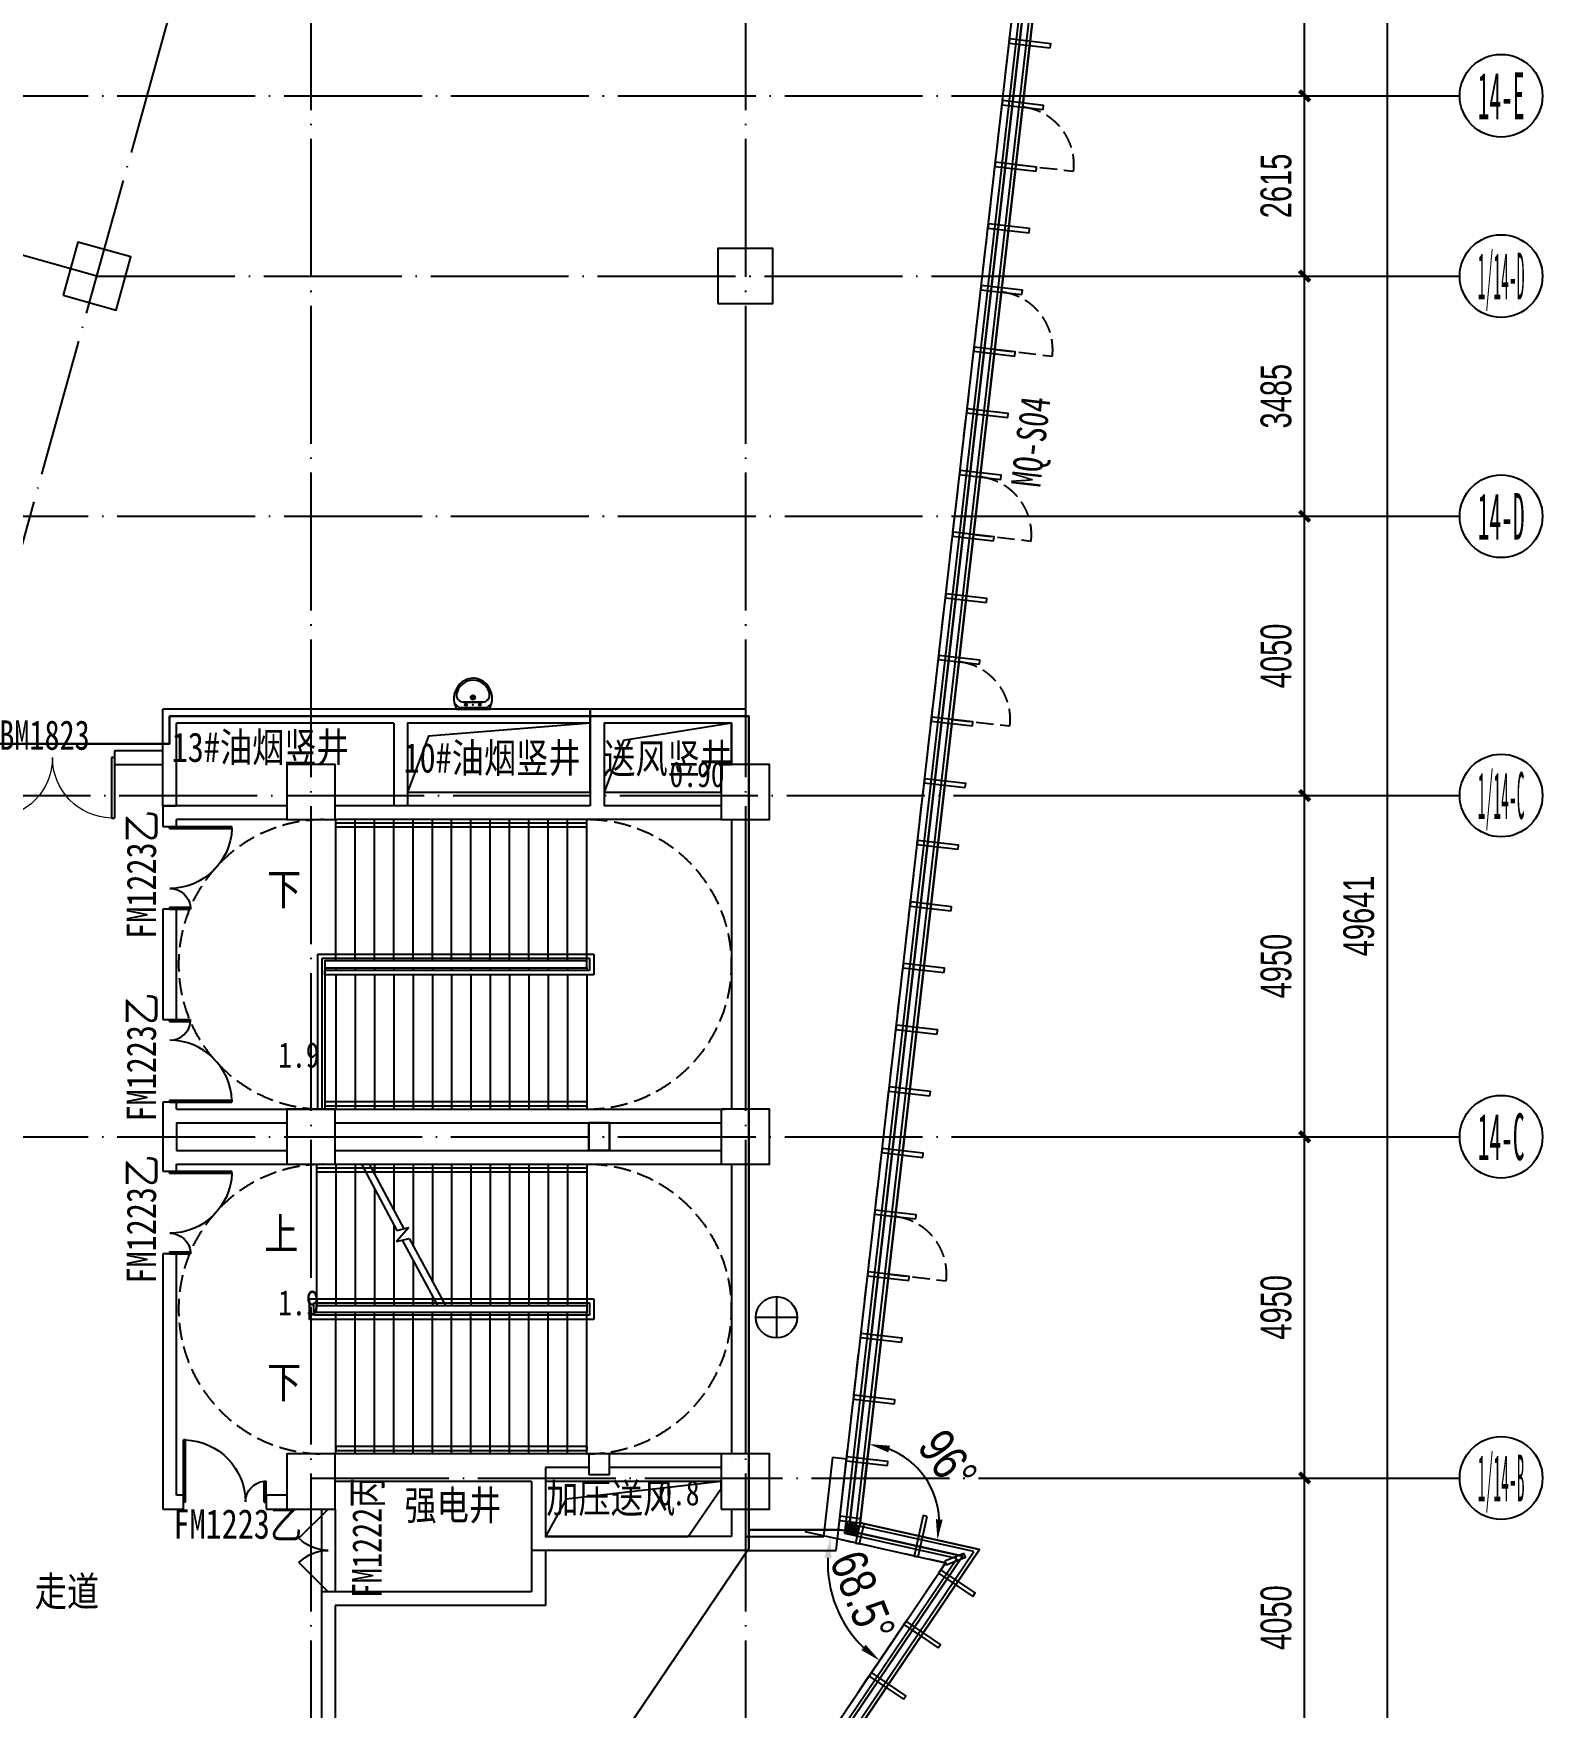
# Model space of a CAD drawing. Extents: x -233336 to 840473, y -28113 to 330904.
# Drawn here: x 795559 to 817443, y 184012 to 208295 of the extents above; entities that cross this region are included whole.
import ezdxf
from ezdxf.enums import TextEntityAlignment as Align
from ezdxf.xclip import XClip

# ---------------------------------------------------------------- set-up
doc = ezdxf.new("R2010")
doc.units = 0
doc.header["$LTSCALE"] = 1000
doc.header["$XCLIPFRAME"] = 2
for name, pattern in [('104-14# 核心筒$0$DASH', [0.35, 0.25, -0.1]), ('104-14# 核心筒$0$DOTE', [2.42, 2, -0.2, 0.02, -0.2]), ('14#楼幕墙$0$DASH', [0.35, 0.25, -0.1]), ('X-104 14#平面$0$$0$DASH', [0.35, 0.25, -0.1])]:
    doc.linetypes.add(name, pattern=pattern)
doc.layers.get('0').update_dxf_attribs({"linetype": 'CONTINUOUS'})
doc.layers.get('Defpoints').update_dxf_attribs({"linetype": 'CONTINUOUS'})
for name, color, linetype in [('104-14# 核心筒$0$01-标注_符号', 8, 'CONTINUOUS'), ('104-14# 核心筒$0$01-标注_轴线坐标', 8, 'CONTINUOUS'), ('104-14# 核心筒$0$02-TEXT_标注', 9, 'CONTINUOUS'), ('104-14# 核心筒$0$A-C_玻璃幕墙', 8, 'CONTINUOUS'), ('104-14# 核心筒$0$A-E_栏杆', 8, 'CONTINUOUS'), ('104-14# 核心筒$0$A-E_电梯', 8, 'CONTINUOUS'), ('104-14# 核心筒$0$A_AXIS-轴线', 8, '104-14# 核心筒$0$DOTE'), ('104-14# 核心筒$0$A_STR-砌块墙', 7, 'CONTINUOUS'), ('104-14# 核心筒$0$A_STR-砼柱', 8, 'CONTINUOUS'), ('104-14# 核心筒$0$AXIS_TEXT', 7, 'CONTINUOUS'), ('104-14# 核心筒$0$DOOR_FIRE', 8, 'CONTINUOUS'), ('104-14# 核心筒$0$DOOR_FIRE_TEXT', 7, 'CONTINUOUS'), ('104-14# 核心筒$0$DUCT-新风管立管', 3, 'CONTINUOUS'), ('104-14# 核心筒$0$s-colu', 8, 'CONTINUOUS'), ('14#楼幕墙$0$A-C_玻璃幕墙', 8, 'CONTINUOUS'), ('14#楼幕墙$0$A-C_窗', 8, 'CONTINUOUS'), ('AXIS_TEXT', 7, 'CONTINUOUS'), ('X-104 14#平面$0$01-标注_尺寸', 8, 'CONTINUOUS'), ('X-104 14#平面$0$02-TEXT_房间', 9, 'CONTINUOUS'), ('X-104 14#平面$0$02-TEXT_标注', 9, 'CONTINUOUS'), ('X-104 14#平面$0$02-TEXT_门窗', 9, 'CONTINUOUS'), ('X-104 14#平面$0$A-C_玻璃幕墙', 8, 'CONTINUOUS'), ('X-104 14#平面$0$A-C_门', 8, 'CONTINUOUS'), ('X-104 14#平面$0$A-I_卫-洁具', 8, 'CONTINUOUS'), ('X-104 14#平面$0$A-TECH_结构', 8, 'CONTINUOUS'), ('X-104 14#平面$0$A_STR-砌块墙', 7, 'CONTINUOUS'), ('X-104 14#平面$0$DOOR_FIRE', 8, 'CONTINUOUS'), ('X-104 14#平面$0$DOOR_FIRE_TEXT', 7, 'CONTINUOUS'), ('X-104 14#平面$0$DUCT-新风管立管', 3, 'CONTINUOUS')]:
    doc.layers.add(name, color=color, linetype=linetype)
doc.layers.add('104-14# 核心筒$0$04-不打印_辅助线', color=8, linetype='CONTINUOUS', plot=False)
doc.layers.add('X-104 14#平面$0$000套内', color=8, linetype='CONTINUOUS', lineweight=30)
doc.styles.add('104-14# 核心筒$0$_TCH_AXIS', font='STXIHEI.TTF', dxfattribs={"width": 0.8})
doc.styles.add('104-14# 核心筒$0$_TCH_DIM', font='ros.shx', dxfattribs={"bigfont": 'jd.shx'})
doc.styles.add('104-14# 核心筒$0$_TCH_DIM_T3', font='ros.shx', dxfattribs={"width": 0.705882, "bigfont": 'jd.shx'})
doc.styles.add('104-14# 核心筒$0$_TCH_SPACE', font='STXIHEI.TTF', dxfattribs={"width": 0.8, "height": 5})
doc.styles.add('104-14# 核心筒$0$_TCH_WINDOW', font='STXIHEI.TTF', dxfattribs={"width": 0.8, "height": 3.5})
doc.styles.add('104-14# 核心筒$0$Standard', font='STXIHEI.TTF', dxfattribs={"width": 0.8})
doc.styles.add('COMPLEX', font='COMPLEX')
doc.styles.add('X-104 14#平面$0$_TCH_DIM_T3', font='ros.shx', dxfattribs={"width": 0.8, "bigfont": 'jd.shx'})
doc.styles.add('X-104 14#平面$0$_TCH_SPACE', font='STXIHEI.TTF', dxfattribs={"width": 0.8, "height": 5})
doc.styles.add('X-104 14#平面$0$_TCH_WINDOW', font='STXIHEI.TTF', dxfattribs={"width": 0.75, "height": 3.5})
doc.styles.add('X-104 14#平面$0$Standard', font='STXIHEI.TTF', dxfattribs={"width": 0.8})
doc.dimstyles.new('104-14# 核心筒$0$_TCH_ARCH&&150', dxfattribs={"dimtxt": 446.25, "dimasz": 150, "dimexe": 375, "dimexo": 450, "dimgap": 189.375, "dimtad": 1, "dimdec": 0, "dimzin": 0, "dimdsep": 46, "dimtxsty": '104-14# 核心筒$0$_TCH_DIM_T3', "dimblk": '104-14# 核心筒$0$_ArchTick', "dimcen": 0.09, "dimclrt": 7, "dimazin": 2, "dimtfac": 1, "dimtdec": 0, "dimtix": 1, "dimtmove": 2, "dimatfit": 3, "dimfxl": 0, "dimtolj": 1, "dimtzin": 0, "dimarcsym": 0})
doc.dimstyles.new('X-104 14#平面$0$_TCH_ARROW&&150', dxfattribs={"dimtxt": 525, "dimasz": 300, "dimexe": 375, "dimexo": 450, "dimgap": 150, "dimtad": 1, "dimdec": 0, "dimzin": 0, "dimdsep": 46, "dimtxsty": 'X-104 14#平面$0$_TCH_DIM_T3', "dimcen": 0.09, "dimclrt": 7, "dimazin": 2, "dimtfac": 1, "dimtdec": 0, "dimtix": 1, "dimtmove": 2, "dimatfit": 3, "dimfxl": 0, "dimtolj": 1, "dimtzin": 0, "dimarcsym": 0})

# ---------------------------------------------------------------- blocks, each defined once
blk = doc.blocks.new('14#楼幕墙$0$A$C103B1A8E')
blk.add_lwpolyline([(0, 0), (60, 0), (60, 600), (0, 600)], close=True)
blk = doc.blocks.new('14#楼幕墙$0$A$C678332E3')
blk.add_lwpolyline([(0, 0), (60, 0), (60, 300), (0, 300)], close=True)
blk = doc.blocks.new('14#楼幕墙$0$A$C140B3602')
for name, p, rotation in [('14#楼幕墙$0$A$C103B1A8E', (103545, 29685), 82.45189736510383), ('14#楼幕墙$0$A$C103B1A8E', (103427, 28793), 82.45189736510383), ('14#楼幕墙$0$A$C103B1A8E', (103309, 27900), 82.45189736510383), ('14#楼幕墙$0$A$C103B1A8E', (103191, 27008), 82.45189736510383), ('14#楼幕墙$0$A$C103B1A8E', (103072, 26116), 82.45189736510383), ('14#楼幕墙$0$A$C103B1A8E', (102954, 25224), 82.45189736510383), ('14#楼幕墙$0$A$C103B1A8E', (102836, 24332), 82.45189736510383), ('14#楼幕墙$0$A$C103B1A8E', (102718, 23439), 82.45189736510383), ('14#楼幕墙$0$A$C103B1A8E', (102600, 22547), 82.45189736510383), ('14#楼幕墙$0$A$C103B1A8E', (102481, 21655), 82.45189736510383), ('14#楼幕墙$0$A$C103B1A8E', (102363, 20763), 82.45189736510383), ('14#楼幕墙$0$A$C103B1A8E', (102245, 19871), 82.45189736510383), ('14#楼幕墙$0$A$C103B1A8E', (102127, 18978), 82.45189736510383), ('14#楼幕墙$0$A$C103B1A8E', (102008, 18086), 82.45189736510383), ('14#楼幕墙$0$A$C103B1A8E', (101890, 17194), 82.45189736510383), ('14#楼幕墙$0$A$C103B1A8E', (101772, 16302), 82.45189736510383), ('14#楼幕墙$0$A$C103B1A8E', (101654, 15410), 82.45189736510383), ('14#楼幕墙$0$A$C103B1A8E', (101536, 14517), 82.45189736510383), ('14#楼幕墙$0$A$C103B1A8E', (101417, 13625), 82.45189736510383), ('14#楼幕墙$0$A$C103B1A8E', (101299, 12733), 82.45189736510383), ('14#楼幕墙$0$A$C103B1A8E', (101181, 11841), 82.45189736510383), ('14#楼幕墙$0$A$C103B1A8E', (101063, 10949), 82.45189736510383), ('14#楼幕墙$0$A$C103B1A8E', (100944, 10056), 82.45189736510383), ('14#楼幕墙$0$A$C103B1A8E', (100826, 9164), 82.45189736510383), ('14#楼幕墙$0$A$C678332E3', (100125, 8440), 262.4518973647068), ('14#楼幕墙$0$A$C678332E3', (100344, 8049), 346.4518973651285), ('14#楼幕墙$0$A$C103B1A8E', (101389, 8415), 166.4518973650342), ('14#楼幕墙$0$A$C678332E3', (101633, 7764), 290.7018973650939), ('14#楼幕墙$0$A$C103B1A8E', (102031, 7245), 54.95189736508091), ('14#楼幕墙$0$A$C103B1A8E', (101515, 6508), 54.95189736508091), ('14#楼幕墙$0$A$C103B1A8E', (100998, 5771), 54.95189736508091)]:
    blk.add_blockref(name, p, dxfattribs=dict(rotation=rotation))
blk = doc.blocks.new('14#楼幕墙$0$A$C2CD63A88')
at = {"linetype": '14#楼幕墙$0$DASH'}
blk.add_lwpolyline([(0, 670), (0, -170)], dxfattribs=at)
blk.add_arc((0, 670), 840, 270, 0, dxfattribs=at)
blk = doc.blocks.new('14#楼幕墙$0$$LinePat$岩棉板')
at = {"color": 0}
for p, q in [((0, -17), (12, -67)), ((12, -67), (24, -17))]:
    blk.add_line(p, q, dxfattribs=at)
for centre, start, end in [((12, -17), 0, 180), ((0, -67), 270, 0), ((24, -67), 180, 270)]:
    blk.add_arc(centre, 12, start, end, dxfattribs=at)
at = {"layer": 'Defpoints'}
blk.add_point((0, 0), dxfattribs=at)
at = {"layer": 'Defpoints', "color": 0}
blk.add_point((24, -84), dxfattribs=at)
blk = doc.blocks.new('14#楼幕墙')
at = {"layer": '14#楼幕墙$0$A-C_玻璃幕墙'}
for p, q in [((117344, 189144), (120524, 216848)), ((117508, 189261), (120687, 216958)), ((117563, 189300), (120742, 216995)), ((117234, 189066), (120415, 216774)), ((119215, 188882), (117508, 189261)), ((119297, 188914), (117563, 189300)), ((118802, 188717), (117234, 189066)), ((118967, 188783), (117344, 189144)), ((108911, 174079), (118802, 188717)), ((108961, 173976), (118967, 188783)), ((109037, 173820), (119215, 188882)), ((109062, 173768), (119297, 188914))]:
    blk.add_line(p, q, dxfattribs=at)
blk.add_lwpolyline([(120742, 216995), (99427, 222925), (92266, 197155), (62308, 195791), (62738, 196820), (22065, 195795), (17309, 179208), (53491, 179840), (52927, 177185), (83500, 178466), (82418, 175654), (109062, 173768), (119297, 188914), (117563, 189300)], close=True, dxfattribs=at)
at = {"color": 8, "yscale": 1.782568518697715, "zscale": 1.782568518697715}
for p, xscale, rotation in [((117344, 189144), 1.875841757394838, 83.45189736508851), ((117344, 189144), -1.875841757395502, 167.4518973651003), ((117349, 189189), 1.875841757394838, 83.45189736508851), ((117354, 189234), 1.875841757394838, 83.45189736508851), ((117359, 189279), 1.875841757394838, 83.45189736508851), ((117388, 189135), -1.875841757395502, 167.4518973651003), ((117432, 189125), -1.875841757395502, 167.4518973651003), ((117476, 189115), -1.875841757395502, 167.4518973651003)]:
    blk.add_blockref('14#楼幕墙$0$$LinePat$岩棉板', p, dxfattribs=dict(at, xscale=xscale, rotation=rotation))
at = {"layer": '14#楼幕墙$0$A-C_玻璃幕墙', "rotation": 1.000000000000248}
blk.add_blockref('14#楼幕墙$0$A$C140B3602', (17309, 179208), dxfattribs=at)
at = {"layer": '14#楼幕墙$0$A-C_窗', "rotation": 83.45189736509042}
for p in [(120490, 208925), (120182, 206242), (119874, 203560), (119566, 200878), (118643, 192830)]:
    blk.add_blockref('14#楼幕墙$0$A$C2CD63A88', p, dxfattribs=at)
blk = doc.blocks.new('104-14# 核心筒$0$$DorLib2D$00000225')
at = {"color": 0}
for p, q in [((0.475, -0.001), (0.475, 0.752)), ((0.475, 0.752), (0.5, 0.752)), ((0.5, -0.001), (0.5, 0.752)), ((-0.5, 0), (-0.5, 0.252)), ((-0.475, 0.252), (-0.5, 0.252)), ((-0.475, 0), (-0.475, 0.252)), ((-0.475, 0), (-0.5, 0)), ((0.475, -0.001), (0.5, -0.001))]:
    blk.add_line(p, q, dxfattribs=at)
for centre, radius, start, end in [((0.505, -0.002), 0.755, 92.2493, 179.7238), ((-0.501, 0.003), 0.251, 359.7899, 84.0974)]:
    blk.add_arc(centre, radius, start, end, dxfattribs=at)
blk = doc.blocks.new('_FZHK')
blk.add_lwpolyline([(-0.5, -0.5), (0.5, -0.5), (0.5, 0.5), (-0.5, 0.5)], close=True)
blk = doc.blocks.new('_AXISO')
blk.add_circle((0, 0), 0.5)
at = {"layer": 'AXIS_TEXT', "style": 'COMPLEX', "width": 1.041667}
blk.add_attdef('A', text='', height=0.56, dxfattribs=at).set_placement((-0.25, -0.28), (0.25, -0.28), align=Align.FIT)
blk = doc.blocks.new('104-14# 核心筒$0$_ArchTick')
at = {"color": 0, "linetype": 'ByBlock', "const_width": 0.4}
blk.add_lwpolyline([(-0.5, -0.5), (0.5, 0.5)], dxfattribs=at)
blk = doc.blocks.new('*D411')
at = {"layer": '104-14# 核心筒$0$01-标注_轴线坐标', "color": 0, "lineweight": -2}
for p, q in [((120710, 189950), (124385, 189950)), ((124010, 185900), (124010, 189950)), ((120710, 185900), (124385, 185900))]:
    blk.add_line(p, q, dxfattribs=at)
at = {"layer": 'Defpoints', "color": 0}
for p in [(120260, 189950), (124010, 189950), (120260, 185900)]:
    blk.add_point(p, dxfattribs=at)
at = {"layer": '104-14# 核心筒$0$01-标注_轴线坐标', "color": 0, "lineweight": -2, "xscale": 150, "yscale": 150, "zscale": 150}
for p, rotation in [((124010, 189950), 90), ((124010, 185900), 270)]:
    blk.add_blockref('104-14# 核心筒$0$_ArchTick', p, dxfattribs=dict(at, rotation=rotation))
at = {"layer": '104-14# 核心筒$0$01-标注_轴线坐标', "color": 7, "insert": (123597, 187925), "char_height": 446.2, "attachment_point": 5, "rotation": 90, "style": '104-14# 核心筒$0$_TCH_DIM_T3'}
blk.add_mtext('\\A1;4050', dxfattribs=at)
blk = doc.blocks.new('*D412')
at = {"layer": '104-14# 核心筒$0$01-标注_轴线坐标', "color": 0, "lineweight": -2}
for p, q in [((120710, 194900), (124385, 194900)), ((124010, 189950), (124010, 194900)), ((120710, 189950), (124385, 189950))]:
    blk.add_line(p, q, dxfattribs=at)
at = {"layer": 'Defpoints', "color": 0}
for p in [(120260, 194900), (124010, 194900), (120260, 189950)]:
    blk.add_point(p, dxfattribs=at)
at = {"layer": '104-14# 核心筒$0$01-标注_轴线坐标', "color": 0, "lineweight": -2, "xscale": 150, "yscale": 150, "zscale": 150}
for p, rotation in [((124010, 194900), 90), ((124010, 189950), 270)]:
    blk.add_blockref('104-14# 核心筒$0$_ArchTick', p, dxfattribs=dict(at, rotation=rotation))
at = {"layer": '104-14# 核心筒$0$01-标注_轴线坐标', "color": 7, "insert": (123597, 192425), "char_height": 446.2, "attachment_point": 5, "rotation": 90, "style": '104-14# 核心筒$0$_TCH_DIM_T3'}
blk.add_mtext('\\A1;4950', dxfattribs=at)
blk = doc.blocks.new('*D413')
at = {"layer": '104-14# 核心筒$0$01-标注_轴线坐标', "color": 0, "lineweight": -2}
for p, q in [((120710, 199850), (124385, 199850)), ((124010, 194900), (124010, 199850)), ((120710, 194900), (124385, 194900))]:
    blk.add_line(p, q, dxfattribs=at)
at = {"layer": 'Defpoints', "color": 0}
for p in [(120260, 199850), (124010, 199850), (120260, 194900)]:
    blk.add_point(p, dxfattribs=at)
at = {"layer": '104-14# 核心筒$0$01-标注_轴线坐标', "color": 0, "lineweight": -2, "xscale": 150, "yscale": 150, "zscale": 150}
for p, rotation in [((124010, 199850), 90), ((124010, 194900), 270)]:
    blk.add_blockref('104-14# 核心筒$0$_ArchTick', p, dxfattribs=dict(at, rotation=rotation))
at = {"layer": '104-14# 核心筒$0$01-标注_轴线坐标', "color": 7, "insert": (123597, 197375), "char_height": 446.2, "attachment_point": 5, "rotation": 90, "style": '104-14# 核心筒$0$_TCH_DIM_T3'}
blk.add_mtext('\\A1;4950', dxfattribs=at)
blk = doc.blocks.new('*D414')
at = {"layer": '104-14# 核心筒$0$01-标注_轴线坐标', "color": 0, "lineweight": -2}
for p, q in [((120710, 203900), (124385, 203900)), ((124010, 199850), (124010, 203900)), ((120710, 199850), (124385, 199850))]:
    blk.add_line(p, q, dxfattribs=at)
at = {"layer": 'Defpoints', "color": 0}
for p in [(120260, 203900), (124010, 203900), (120260, 199850)]:
    blk.add_point(p, dxfattribs=at)
at = {"layer": '104-14# 核心筒$0$01-标注_轴线坐标', "color": 0, "lineweight": -2, "xscale": 150, "yscale": 150, "zscale": 150}
for p, rotation in [((124010, 203900), 90), ((124010, 199850), 270)]:
    blk.add_blockref('104-14# 核心筒$0$_ArchTick', p, dxfattribs=dict(at, rotation=rotation))
at = {"layer": '104-14# 核心筒$0$01-标注_轴线坐标', "color": 7, "insert": (123597, 201875), "char_height": 446.2, "attachment_point": 5, "rotation": 90, "style": '104-14# 核心筒$0$_TCH_DIM_T3'}
blk.add_mtext('\\A1;4050', dxfattribs=at)
blk = doc.blocks.new('*D415')
at = {"layer": '104-14# 核心筒$0$01-标注_轴线坐标', "color": 0, "lineweight": -2}
for p, q in [((120710, 207385), (124385, 207385)), ((124010, 203900), (124010, 207385)), ((120710, 203900), (124385, 203900))]:
    blk.add_line(p, q, dxfattribs=at)
at = {"layer": 'Defpoints', "color": 0}
for p in [(120260, 207385), (124010, 207385), (120260, 203900)]:
    blk.add_point(p, dxfattribs=at)
at = {"layer": '104-14# 核心筒$0$01-标注_轴线坐标', "color": 0, "lineweight": -2, "xscale": 150, "yscale": 150, "zscale": 150}
for p, rotation in [((124010, 207385), 90), ((124010, 203900), 270)]:
    blk.add_blockref('104-14# 核心筒$0$_ArchTick', p, dxfattribs=dict(at, rotation=rotation))
at = {"layer": '104-14# 核心筒$0$01-标注_轴线坐标', "color": 7, "insert": (123597, 205642), "char_height": 446.2, "attachment_point": 5, "rotation": 90, "style": '104-14# 核心筒$0$_TCH_DIM_T3'}
blk.add_mtext('\\A1;3485', dxfattribs=at)
blk = doc.blocks.new('*D416')
at = {"layer": '104-14# 核心筒$0$01-标注_轴线坐标', "color": 0, "lineweight": -2}
for p, q in [((120710, 210000), (124385, 210000)), ((124010, 207385), (124010, 210000)), ((120710, 207385), (124385, 207385))]:
    blk.add_line(p, q, dxfattribs=at)
at = {"layer": 'Defpoints', "color": 0}
for p in [(120260, 210000), (124010, 210000), (120260, 207385)]:
    blk.add_point(p, dxfattribs=at)
at = {"layer": '104-14# 核心筒$0$01-标注_轴线坐标', "color": 0, "lineweight": -2, "xscale": 150, "yscale": 150, "zscale": 150}
for p, rotation in [((124010, 210000), 90), ((124010, 207385), 270)]:
    blk.add_blockref('104-14# 核心筒$0$_ArchTick', p, dxfattribs=dict(at, rotation=rotation))
at = {"layer": '104-14# 核心筒$0$01-标注_轴线坐标', "color": 7, "insert": (123597, 208692), "char_height": 446.2, "attachment_point": 5, "rotation": 90, "style": '104-14# 核心筒$0$_TCH_DIM_T3'}
blk.add_mtext('\\A1;2615', dxfattribs=at)
blk = doc.blocks.new('*D417')
at = {"layer": '104-14# 核心筒$0$01-标注_轴线坐标', "color": 0, "lineweight": -2}
for p, q in [((120710, 214110), (124385, 214110)), ((124010, 210000), (124010, 214110)), ((120710, 210000), (124385, 210000))]:
    blk.add_line(p, q, dxfattribs=at)
at = {"layer": 'Defpoints', "color": 0}
for p in [(120260, 214110), (124010, 214110), (120260, 210000)]:
    blk.add_point(p, dxfattribs=at)
at = {"layer": '104-14# 核心筒$0$01-标注_轴线坐标', "color": 0, "lineweight": -2, "xscale": 150, "yscale": 150, "zscale": 150}
for p, rotation in [((124010, 214110), 90), ((124010, 210000), 270)]:
    blk.add_blockref('104-14# 核心筒$0$_ArchTick', p, dxfattribs=dict(at, rotation=rotation))
at = {"layer": '104-14# 核心筒$0$01-标注_轴线坐标', "color": 7, "insert": (123597, 212055), "char_height": 446.2, "attachment_point": 5, "rotation": 90, "style": '104-14# 核心筒$0$_TCH_DIM_T3'}
blk.add_mtext('\\A1;4110', dxfattribs=at)
blk = doc.blocks.new('*D476')
at = {"layer": '104-14# 核心筒$0$01-标注_轴线坐标', "color": 0, "lineweight": -2}
for p, q in [((120710, 222925), (125585, 222925)), ((125210, 173284), (125210, 222925)), ((120710, 173284), (125585, 173284))]:
    blk.add_line(p, q, dxfattribs=at)
at = {"layer": 'Defpoints', "color": 0}
for p in [(120260, 222925), (125210, 222925), (120260, 173284)]:
    blk.add_point(p, dxfattribs=at)
at = {"layer": '104-14# 核心筒$0$01-标注_轴线坐标', "color": 0, "lineweight": -2, "xscale": 150, "yscale": 150, "zscale": 150}
for p, rotation in [((125210, 222925), 90), ((125210, 173284), 270)]:
    blk.add_blockref('104-14# 核心筒$0$_ArchTick', p, dxfattribs=dict(at, rotation=rotation))
at = {"layer": '104-14# 核心筒$0$01-标注_轴线坐标', "color": 7, "insert": (124797, 198104), "char_height": 446.2, "attachment_point": 5, "rotation": 90, "style": '104-14# 核心筒$0$_TCH_DIM_T3'}
blk.add_mtext('\\A1;49641', dxfattribs=at)
blk = doc.blocks.new('X-104 14#平面$0$rqg')
at = {"color": 3}
for p, q in [((0, 300), (0, -300)), ((-300, 0), (300, 0))]:
    blk.add_line(p, q, dxfattribs=at)
blk.add_circle((0, 0), 300, dxfattribs=at)
blk = doc.blocks.new('X-104 14#平面$0$$lvtry$00000178')
at = {"color": 0}
for p, q in [((-238, 0), (238, 0)), ((-214, -36), (-272, -91)), ((-180, -23), (180, -23)), ((-142, -105), (140, -105)), ((140, -105), (-142, -105)), ((216, -37), (268, -91))]:
    blk.add_line(p, q, dxfattribs=at)
blk.add_lwpolyline([(-104, -430, 0.224698), (110, -425, 0.348046), (269, -79), (239, 0), (-241, 0), (-271, -79, 0.356844)], format="xyb", close=True, dxfattribs=at)
for centre, radius in [((-100, -65), 16.3), ((1, -172), 31.6), ((100, -65), 16.3)]:
    blk.add_circle(centre, radius, dxfattribs=at)
at = {"color": 0, "lineweight": 13}
blk.add_circle((1, -172), 23, dxfattribs=at)
at = {"color": 0}
for centre, radius, start, end in [((-142, -205), 100, 90, 190.5602), ((-1, -179), 243, 190.5602, 349.4398), ((-180, -73), 50, 90, 133.181), ((140, -205), 100, 349.4398, 90), ((180, -73), 50, 44.5607, 90)]:
    blk.add_arc(centre, radius, start, end, dxfattribs=at)
for p in [(0, -65), (1, -172)]:
    blk.add_point(p, dxfattribs=at)
blk = doc.blocks.new('X-104 14#平面$0$$DorLib2D$00000116')
at = {"color": 0}
for p, q in [((-0.5, 0), (-0.146, 0.354)), ((0.5, 0), (0.146, 0.354))]:
    blk.add_line(p, q, dxfattribs=at)
for centre, start, end in [((-0.5, 0), 0, 45), ((0.5, 0), 135, 180)]:
    blk.add_arc(centre, 0.5, start, end, dxfattribs=at)
blk = doc.blocks.new('*D225')
at = {"layer": 'Defpoints', "color": 0}
for p in [(118647, 189683), (117583, 189471), (117563, 189300), (117731, 189263)]:
    blk.add_point(p, dxfattribs=at)
at = {"layer": 'X-104 14#平面$0$01-标注_尺寸', "color": 0, "lineweight": -2}
for p, q in [((117634, 189918), (117737, 190815)), ((118170, 189165), (119051, 188969))]:
    blk.add_line(p, q, dxfattribs=at)
blk.add_arc((117563, 189300), 1149, 2.4483, 68.4555, dxfattribs=at)
at = {"layer": 'X-104 14#平面$0$01-标注_尺寸', "color": 0}
for points in [[(117973, 190321), (117997, 190418), (117694, 190442)], [(118761, 189345), (118662, 189354), (118685, 189051)]]:
    blk.add_solid(points, dxfattribs=at)
at = {"layer": 'X-104 14#平面$0$01-标注_尺寸', "color": 7, "insert": (118835, 190206), "char_height": 525, "attachment_point": 5, "rotation": 305.4519, "style": 'X-104 14#平面$0$_TCH_DIM_T3'}
blk.add_mtext('\\A1;96%%d', dxfattribs=at)
blk = doc.blocks.new('*D226')
at = {"layer": 'Defpoints', "color": 0}
for p in [(118176, 188857), (118802, 188717), (117122, 188412), (118443, 188186)]:
    blk.add_point(p, dxfattribs=at)
at = {"layer": 'X-104 14#平面$0$01-标注_尺寸', "color": 0, "lineweight": -2}
for p, q in [((117737, 188954), (116769, 189170)), ((118191, 187813), (117636, 186992))]:
    blk.add_line(p, q, dxfattribs=at)
blk.add_arc((118802, 188717), 1708, 177.5312, 225.8726, dxfattribs=at)
at = {"layer": 'X-104 14#平面$0$01-标注_尺寸', "color": 0}
for points in [[(117046, 188797), (117146, 188784), (117135, 189088)], [(117645, 187530), (117582, 187453), (117846, 187303)]]:
    blk.add_solid(points, dxfattribs=at)
at = {"layer": 'X-104 14#平面$0$01-标注_尺寸', "color": 7, "insert": (117599, 188238), "char_height": 525, "attachment_point": 5, "rotation": 291.7019, "style": 'X-104 14#平面$0$_TCH_DIM_T3'}
blk.add_mtext('\\A1;68.5%%d', dxfattribs=at)
blk = doc.blocks.new('X-104 14#平面$0$$DorLib2D$00000002')
for p, q in [((-0.5, 0), (-0.5, 0.4875)), ((-0.475, 0.4875), (-0.5, 0.4875)), ((-0.475, 0), (-0.475, 0.4875)), ((0.475, 0), (0.475, 0.4875)), ((0.475, 0.4875), (0.5, 0.4875)), ((0.5, 0), (0.5, 0.4875)), ((-0.5, 0), (-0.475, 0)), ((0.5, 0), (0.475, 0))]:
    blk.add_line(p, q)
at = {"lineweight": 13}
for centre, start, end in [((-0.4875, 0), 0, 88.53072), ((0.4875, 0), 91.46928, 180)]:
    blk.add_arc(centre, 0.4875, start, end, dxfattribs=at)
blk = doc.blocks.new('104-14# 核心筒')
at = {"layer": '104-14# 核心筒$0$01-标注_符号'}
for points in [[(109540, 198475, 0, 0, 0), (114200, 198475, 0, 0, 0), (114200, 196325, 0, 0, 0), (110585.8, 196325, 120, 0, 0), (110135.8, 196325, 0, 0, 0)], [(109540, 193475, 0, 0, 0), (110350, 193475, 120, 0, 0), (110800, 193475, 0, 0, 0)], [(109540, 191325, 0, 0, 0), (114200, 191325, 0, 0, 0), (114200, 193475, 0, 0, 0), (111530, 193475, 120, 0, 0), (111080, 193475, 0, 0, 0)]]:
    blk.add_lwpolyline(points, format="xyseb", dxfattribs=at)
at = {"layer": '104-14# 核心筒$0$01-标注_轴线坐标'}
for p, q in [((120259.9, 210000), (126259.9, 210000)), ((120259.9, 207384.9), (126259.9, 207384.9)), ((120259.9, 203900), (126259.9, 203900)), ((120259.9, 199850), (126259.9, 199850)), ((120259.9, 194900), (126259.9, 194900)), ((120259.9, 189950), (126259.9, 189950))]:
    blk.add_line(p, q, dxfattribs=at)
at = {"layer": '104-14# 核心筒$0$04-不打印_辅助线', "linetype": '104-14# 核心筒$0$DASH'}
for centre, start, end in [((109780, 197400), 90, 270), ((113600, 197400), 270, 90), ((109780, 192400), 90, 270), ((113600, 192400), 270, 90)]:
    blk.add_arc(centre, 2100, start, end, dxfattribs=at)
at = {"layer": '104-14# 核心筒$0$A-C_玻璃幕墙'}
blk.add_lwpolyline([(82417.6, 175653.6), (83499.8, 178465.9), (52926.6, 177184.7), (53491, 179839.8), (17309.3, 179208.2), (22065.4, 195794.6), (62738.3, 196820), (62307.5, 195791.2), (92265.6, 197155.1), (99426.9, 222925), (120741.8, 216994.6), (117562.9, 189300.5), (119297.3, 188914.5), (109062.3, 173767.9), (82417.6, 175653.6)], dxfattribs=at)
at = {"layer": '104-14# 核心筒$0$A-E_栏杆'}
for p, q in [((113600, 199450), (109960, 199450)), ((109960, 199390), (109960, 199450)), ((113600, 199390), (109960, 199390)), ((113600, 199390), (113600, 199450)), ((109700, 195300), (109700, 197550)), ((109700, 197550), (113700, 197550)), ((109760, 195300), (109760, 197490)), ((109760, 197490), (113640, 197490)), ((113640, 197490), (113640, 197310)), ((113700, 197550), (113700, 197250)), ((113640, 197310), (109800, 197310)), ((109800, 197250), (109800, 197310)), ((113700, 197250), (109800, 197250)), ((109800, 195410), (113600, 195410)), ((109800, 195410), (109800, 195350)), ((109800, 195350), (113600, 195350)), ((113600, 195410), (113600, 195350)), ((109680, 194450), (113600, 194450)), ((109680, 194450), (109680, 194390)), ((109680, 194390), (113600, 194390)), ((113600, 194450), (113600, 194390)), ((109580, 192250), (109580, 192550)), ((109580, 192550), (113700, 192550)), ((109640, 192310), (109640, 192490)), ((109640, 192490), (113640, 192490)), ((113640, 192490), (113640, 192310)), ((113700, 192550), (113700, 192250)), ((113700, 192250), (109580, 192250)), ((113640, 192310), (109640, 192310)), ((109960, 190410), (113600, 190410)), ((109960, 190410), (109960, 190350)), ((113600, 190410), (113600, 190350)), ((109960, 190350), (113600, 190350))]:
    blk.add_line(p, q, dxfattribs=at)
at = {"layer": '104-14# 核心筒$0$A-E_电梯'}
for p, q in [((113600, 199500), (109960, 199500)), ((109960, 197450), (109960, 199500)), ((110240, 197450), (110240, 199500)), ((110520, 197450), (110520, 199500)), ((110800, 197450), (110800, 199500)), ((111080, 197450), (111080, 199500)), ((111360, 197450), (111360, 199500)), ((111640, 197450), (111640, 199500)), ((111920, 197450), (111920, 199500)), ((112200, 197450), (112200, 199500)), ((112480, 197450), (112480, 199500)), ((112760, 197450), (112760, 199500)), ((113040, 197450), (113040, 199500)), ((113320, 197450), (113320, 199500)), ((113600, 197450), (113600, 199500)), ((113600, 197450), (109960, 197450)), ((109800, 197350), (113600, 197350)), ((109800, 197350), (109800, 195300)), ((109960, 197350), (109960, 197310)), ((109960, 197250), (109960, 195300)), ((110240, 197350), (110240, 197310)), ((110240, 197250), (110240, 195300)), ((110520, 197350), (110520, 197310)), ((110520, 197250), (110520, 195300)), ((110800, 197350), (110800, 197310)), ((110800, 197250), (110800, 195300)), ((111080, 197350), (111080, 197310)), ((111080, 197250), (111080, 195300)), ((111360, 197350), (111360, 197310)), ((111360, 197250), (111360, 195300)), ((111640, 197350), (111640, 197310)), ((111640, 197250), (111640, 195300)), ((111920, 197350), (111920, 197310)), ((111920, 197250), (111920, 195300)), ((112200, 197350), (112200, 197310)), ((112200, 197250), (112200, 195300)), ((112480, 197350), (112480, 197310)), ((112480, 197250), (112480, 195300)), ((112760, 197350), (112760, 197310)), ((112760, 197250), (112760, 195300)), ((113040, 197350), (113040, 197310)), ((113040, 197250), (113040, 195300)), ((113320, 197350), (113320, 197310)), ((113320, 197250), (113320, 195300)), ((113600, 197350), (113600, 197310)), ((113600, 197250), (113600, 195300)), ((107700, 195300), (115600, 195300)), ((109950, 195300), (113600, 195300)), ((109680, 194500), (109680, 192450)), ((109950, 194500), (110330.2, 194500)), ((109960, 194500), (109960, 192450)), ((110240, 194500), (110240, 192450)), ((110330.2, 194500), (110847, 193542.1)), ((110443.8, 194500), (113600, 194500)), ((110443.8, 194500), (110947.7, 193566)), ((110520, 194500), (110520, 194358.8)), ((110800, 194500), (110800, 193839.8)), ((111080, 194500), (111080, 193320.8)), ((111360, 194500), (111360, 192801.8)), ((111640, 194500), (111640, 192450)), ((111920, 194500), (111920, 192450)), ((112200, 194500), (112200, 192450)), ((112480, 194500), (112480, 192450)), ((112760, 194500), (112760, 192450)), ((113040, 194500), (113040, 192450)), ((113320, 194500), (113320, 192450)), ((113600, 194500), (113600, 192450)), ((110520, 194148.2), (110520, 192450)), ((110800, 193629.2), (110800, 192450)), ((111020.6, 193583.3), (110841.8, 193382.3)), ((110847, 193542.1), (111020.6, 193583.3)), ((110841.8, 193382.3), (111023.5, 193425.4)), ((110922.8, 193401.5), (111436.2, 192450)), ((111023.5, 193425.4), (111549.8, 192450)), ((111080, 193110.2), (111080, 192450)), ((111360, 192591.2), (111360, 192450)), ((109680, 192450), (111436.2, 192450)), ((113600, 192350), (109960, 192350)), ((109960, 190300), (109960, 192350)), ((110240, 190300), (110240, 192350)), ((110520, 190300), (110520, 192350)), ((110800, 190300), (110800, 192350)), ((111080, 190300), (111080, 192350)), ((111360, 190300), (111360, 192350)), ((111549.8, 192450), (113600, 192450)), ((111640, 190300), (111640, 192350)), ((111920, 190300), (111920, 192350)), ((112200, 190300), (112200, 192350)), ((112480, 190300), (112480, 192350)), ((112760, 190300), (112760, 192350)), ((113040, 190300), (113040, 192350)), ((113320, 190300), (113320, 192350)), ((113600, 190300), (113600, 192350)), ((113600, 190300), (109960, 190300))]:
    blk.add_line(p, q, dxfattribs=at)
for points in [[(113600, 197450), (109800, 197450), (109800, 197350), (113600, 197350)], [(113600, 192350), (109680, 192350), (109680, 192450), (113600, 192450)]]:
    blk.add_lwpolyline(points, close=True, dxfattribs=at)
at = {"layer": '104-14# 核心筒$0$A_AXIS-轴线'}
for p, q in [((109600, 228733.6), (109600, 169654.9)), ((115900, 228733.6), (115900, 169654.9)), ((104400, 199850), (110517.1, 221836)), ((-9370.1, 210000), (120259.9, 210000)), ((106496.4, 207384.9), (97097.2, 210000)), ((106496.4, 207384.9), (120259.9, 207384.9)), ((-9370.1, 203900), (120259.9, 203900)), ((104400, 199850), (120259.9, 199850)), ((-9370.1, 194900), (120259.9, 194900)), ((109600, 189950), (120259.9, 189950))]:
    blk.add_line(p, q, dxfattribs=at)
at = {"layer": '104-14# 核心筒$0$A_STR-砌块墙'}
for p, q in [((113650, 201100), (113650, 199700)), ((115900, 201100), (113650, 201100)), ((115900, 201100), (115900, 200300)), ((113850, 200900), (113850, 199700)), ((115700, 200900), (113850, 200900)), ((115700, 200900), (115700, 200300)), ((107450, 199700), (107450, 199400)), ((109250, 199700), (107450, 199700)), ((113650, 199700), (109950, 199700)), ((115550, 199700), (113850, 199700)), ((107450, 199400), (107650, 199400)), ((107650, 199400), (107650, 199500)), ((109250, 199500), (107650, 199500)), ((113750, 199500), (109950, 199500)), ((115550, 199500), (113750, 199500)), ((115700, 199500), (115700, 195300)), ((115900, 199500), (115900, 195300)), ((107450, 198200), (107450, 196600)), ((107650, 198200), (107450, 198200)), ((107650, 196600), (107650, 198200)), ((107450, 196600), (107650, 196600)), ((107650, 195400), (107450, 195400)), ((107450, 195400), (107450, 195200)), ((107650, 195300), (107650, 195400)), ((107650, 195300), (109250, 195300)), ((109950, 195300), (115550, 195300)), ((107450, 195200), (107450, 194600)), ((107650, 195100), (107650, 194700)), ((107650, 195100), (109250, 195100)), ((109950, 195100), (115550, 195100)), ((115950, 195200), (115950, 195200)), ((115950, 194900), (115950, 194900)), ((107450, 194600), (107450, 194400)), ((107650, 194700), (109250, 194700)), ((109950, 194700), (115550, 194700)), ((115950, 194600), (115950, 194600)), ((107450, 194400), (107650, 194400)), ((107650, 194400), (107650, 194500)), ((107650, 194500), (109250, 194500)), ((109950, 194500), (115550, 194500)), ((115700, 194500), (115700, 190300)), ((115900, 194500), (115900, 190300)), ((107650, 193200), (107450, 193200)), ((107450, 193200), (107450, 189500)), ((107650, 189700), (107650, 193200)), ((109850, 190200), (109850, 190200)), ((112900, 190300), (109950, 190300)), ((113630, 190300), (112900, 190300)), ((115550, 190300), (113930, 190300)), ((115600, 190200), (115600, 190200)), ((115700, 190200), (115700, 190200)), ((115800, 190200), (115800, 190200)), ((109850, 189900), (109850, 189900)), ((112800, 189900), (109950, 189900)), ((112800, 189900), (112800, 188900)), ((113000, 190100), (113000, 189100)), ((113630, 190100), (113000, 190100)), ((115550, 190100), (113930, 190100)), ((107750, 189700), (107650, 189700)), ((107750, 189500), (107750, 189700)), ((109250, 189700), (108950, 189700)), ((108950, 189700), (108950, 189500)), ((107450, 189500), (107750, 189500)), ((108950, 189500), (109250, 189500)), ((109850, 189600), (109850, 189600)), ((115700, 189500), (115700, 189100)), ((115900, 189500), (115900, 188900)), ((115700, 189100), (113000, 189100)), ((115900, 188900), (112800, 188900))]:
    blk.add_line(p, q, dxfattribs=at)
at = {"layer": '104-14# 核心筒$0$A_STR-砼柱'}
for p, q in [((113930, 195100), (113630, 195100)), ((113630, 195100), (113630, 194700)), ((113930, 194700), (113930, 195100)), ((113630, 194700), (113930, 194700)), ((113930, 190300), (113630, 190300)), ((113630, 190300), (113630, 190000)), ((113930, 190000), (113930, 190300)), ((113630, 190000), (113930, 190000))]:
    blk.add_line(p, q, dxfattribs=at)
at = {"layer": '104-14# 核心筒$0$DUCT-新风管立管'}
blk.add_lwpolyline([(115550, 189900), (113000, 189900), (113000, 189100), (115068, 189100), (115550, 189795.9), (115550, 189900), (113298.3, 189645), (113000, 189100)], dxfattribs=at)
at = {"layer": '104-14# 核心筒$0$s-colu'}
blk.add_lwpolyline([(113630, 195100), (113930, 195100), (113930, 194700), (113630, 194700)], close=True, dxfattribs=at)
at = {"layer": '104-14# 核心筒$0$01-标注_轴线坐标'}
ref = blk.add_blockref('_AXISO', (126859.9, 210000), dxfattribs=dict(at, xscale=1200, yscale=1200, zscale=1200))
ref.add_attrib('A', '14-E', dxfattribs={"layer": '104-14# 核心筒$0$AXIS_TEXT', "height": 678.82, "style": '104-14# 核心筒$0$_TCH_AXIS', "width": 0.472546}).set_placement((126520.5, 209660.6), (127199.3, 209660.6), align=Align.FIT)
ref = blk.add_blockref('_AXISO', (126859.9, 207384.9), dxfattribs=dict(at, xscale=1200, yscale=1200, zscale=1200))
ref.add_attrib('A', '1/14-D', dxfattribs={"layer": '104-14# 核心筒$0$AXIS_TEXT', "height": 678.82, "style": '104-14# 核心筒$0$_TCH_AXIS', "width": 0.294094}).set_placement((126520.5, 207045.5), (127199.3, 207045.5), align=Align.FIT)
ref = blk.add_blockref('_AXISO', (126859.9, 203900), dxfattribs=dict(at, xscale=1200, yscale=1200, zscale=1200))
ref.add_attrib('A', '14-D', dxfattribs={"layer": '104-14# 核心筒$0$AXIS_TEXT', "height": 678.82, "style": '104-14# 核心筒$0$_TCH_AXIS', "width": 0.427541}).set_placement((126520.5, 203560.6), (127199.3, 203560.6), align=Align.FIT)
ref = blk.add_blockref('_AXISO', (126859.9, 199850), dxfattribs=dict(at, xscale=1200, yscale=1200, zscale=1200))
ref.add_attrib('A', '1/14-C', dxfattribs={"layer": '104-14# 核心筒$0$AXIS_TEXT', "height": 678.82, "style": '104-14# 核心筒$0$_TCH_AXIS', "width": 0.287839}).set_placement((126520.5, 199510.6), (127199.3, 199510.6), align=Align.FIT)
ref = blk.add_blockref('_AXISO', (126859.9, 194900), dxfattribs=dict(at, xscale=1200, yscale=1200, zscale=1200))
ref.add_attrib('A', '14-C', dxfattribs={"layer": '104-14# 核心筒$0$AXIS_TEXT', "height": 678.82, "style": '104-14# 核心筒$0$_TCH_AXIS', "width": 0.414447}).set_placement((126520.5, 194560.6), (127199.3, 194560.6), align=Align.FIT)
ref = blk.add_blockref('_AXISO', (126859.9, 189950), dxfattribs=dict(at, xscale=1200, yscale=1200, zscale=1200))
ref.add_attrib('A', '1/14-B', dxfattribs={"layer": '104-14# 核心筒$0$AXIS_TEXT', "height": 678.82, "style": '104-14# 核心筒$0$_TCH_AXIS', "width": 0.310732}).set_placement((126520.5, 189610.6), (127199.3, 189610.6), align=Align.FIT)
at = {"layer": '104-14# 核心筒$0$A_STR-砼柱', "xscale": 799.9999999999911, "yscale": 799.9999999999911, "zscale": 799.9999999999911, "rotation": 344.4518973650904}
blk.add_blockref('_FZHK', (106496.4, 207384.9), dxfattribs=at)
at = {"layer": '104-14# 核心筒$0$A_STR-砼柱', "yscale": 800, "zscale": 800}
for p, xscale in [((115900, 207384.9), 800), ((109600, 199900), 700), ((115900, 199900), 700), ((109600, 194900), 700), ((115900, 194900), 700), ((109600, 189900), 700), ((115900, 189900), 700)]:
    blk.add_blockref('_FZHK', p, dxfattribs=dict(at, xscale=xscale))
at = {"layer": '104-14# 核心筒$0$DOOR_FIRE'}
ref = blk.add_blockref('104-14# 核心筒$0$$DorLib2D$00000225', (107550, 198800), dxfattribs=dict(at, xscale=-1200, yscale=1200, zscale=200, rotation=270.0000000000009))
ref.add_attrib('A', 'FM1223乙', (107353.2, 197771.6), dxfattribs={"layer": '104-14# 核心筒$0$DOOR_FIRE_TEXT', "height": 428.14, "rotation": 90, "style": '104-14# 核心筒$0$_TCH_WINDOW', "width": 0.8})
ref = blk.add_blockref('104-14# 核心筒$0$$DorLib2D$00000225', (107550, 196000), dxfattribs=dict(at, xscale=1200, yscale=1200, zscale=200, rotation=270.0000000000009))
ref.add_attrib('A', 'FM1223乙', (107353.2, 195121.6), dxfattribs={"layer": '104-14# 核心筒$0$DOOR_FIRE_TEXT', "height": 428.14, "rotation": 90, "style": '104-14# 核心筒$0$_TCH_WINDOW', "width": 0.8})
ref = blk.add_blockref('104-14# 核心筒$0$$DorLib2D$00000225', (107550, 193800), dxfattribs=dict(at, xscale=-1200, yscale=1200, zscale=200, rotation=270.0000000000008))
ref.add_attrib('A', 'FM1223乙', (107353.2, 192771.6), dxfattribs={"layer": '104-14# 核心筒$0$DOOR_FIRE_TEXT', "height": 428.14, "rotation": 90, "style": '104-14# 核心筒$0$_TCH_WINDOW', "width": 0.8})
ref = blk.add_blockref('104-14# 核心筒$0$$DorLib2D$00000225', (108350, 189600), dxfattribs=dict(at, xscale=1200, yscale=-1200, zscale=200, rotation=179.9999999996353))
ref.add_attrib('A', 'FM1223乙', (107605.5, 189069.2), dxfattribs={"layer": '104-14# 核心筒$0$DOOR_FIRE_TEXT', "height": 428.14, "rotation": 360, "style": '104-14# 核心筒$0$_TCH_WINDOW', "width": 0.8})
at = {"layer": '104-14# 核心筒$0$01-标注_符号', "color": 7, "style": '104-14# 核心筒$0$_TCH_DIM'}
for s, p in [('下', (108963.3, 198212.5)), ('上', (108922.6, 193212.5)), ('下', (108963.3, 191062.5))]:
    blk.add_text(s, height=520.9, dxfattribs=at).set_placement(p)
at = {"layer": '104-14# 核心筒$0$02-TEXT_标注', "style": '104-14# 核心筒$0$Standard', "width": 0.8}
for s, p in [('送风竖井', (113838.2, 200171.5)), ('加压送风', (113012.4, 189443.1))]:
    blk.add_text(s, height=428.14, dxfattribs=at).set_placement(p)
at = {"layer": '104-14# 核心筒$0$04-不打印_辅助线', "style": '104-14# 核心筒$0$_TCH_SPACE', "width": 0.8}
for s, p in [('0.90', (114799.5, 199972.3)), ('1.9', (109125, 195902.4)), ('1.9', (109125, 192308.5)), ('0.8', (114635.9, 189552.5))]:
    blk.add_text(s, height=366.98, dxfattribs=at).set_placement(p)
at = {"layer": '104-14# 核心筒$0$01-标注_轴线坐标'}
for p1, p2, distance, text, picture, middle in [((120259.9, 173283.6), (120259.9, 222925), -4950, '49641', '*D476', (124797.4, 198104.3)), ((120259.9, 210000), (120259.9, 214110.4), -3750, '4110', '*D417', (123597.4, 212055.2)), ((120259.9, 207384.9), (120259.9, 210000), -3750, '2615', '*D416', (123597.4, 208692.4)), ((120259.9, 203900), (120259.9, 207384.9), -3750, '3485', '*D415', (123597.4, 205642.4)), ((120259.9, 199850), (120259.9, 203900), -3750, '4050', '*D414', (123597.4, 201875)), ((120259.9, 194900), (120259.9, 199850), -3750, '4950', '*D413', (123597.4, 197375)), ((120259.9, 189950), (120259.9, 194900), -3750, '4950', '*D412', (123597.4, 192425)), ((120259.9, 185900), (120259.9, 189950), -3750, '4050', '*D411', (123597.4, 187925))]:
    dim = blk.add_aligned_dim(p1=p1, p2=p2, distance=distance, text=text, dimstyle='104-14# 核心筒$0$_TCH_ARCH&&150', dxfattribs=at)
    dim.commit()
    dim.dimension.update_dxf_attribs({"geometry": picture, "text_midpoint": middle})
blk = doc.blocks.new('X-104 14#平面')
blk.add_lwpolyline([(115068, 189100), (115550, 189795.9), (115550, 189900), (113000, 189900), (113000, 189100)], close=True)
at = {"layer": 'X-104 14#平面$0$000套内'}
for points in [[(115950, 189400), (115950, 189200), (117249.4, 189200), (117398.5, 189183.4), (120578.2, 216884.4), (99531.2, 222740.3), (92350, 196898.5), (92350, 194099.9), (95650, 194099.9), (95650, 199600), (104650, 199600), (104650, 200600), (107550, 200600), (107550, 201000), (115950, 201000)], [(84300, 196642.3), (84300, 186000), (92650, 186000), (92650, 186150), (114074.1, 186150), (115950, 188926.2), (115950, 189200), (117249.4, 189200), (117398.5, 189183.4), (119049.6, 188815.9), (108986.5, 173923.7), (82630.4, 175788.9), (83721.9, 178625.3), (59650, 177616.6), (59650, 196592.1), (62510.5, 196664.2), (62077.6, 195630.6)]]:
    blk.add_lwpolyline(points, close=True, dxfattribs=at)
at = {"layer": 'X-104 14#平面$0$A-C_玻璃幕墙'}
blk.add_lwpolyline([(82417.6, 175653.6), (83499.8, 178465.9), (52926.6, 177184.7), (53491, 179839.8), (17309.3, 179208.2), (22065.4, 195794.6), (62738.3, 196820), (62307.5, 195791.2), (92265.6, 197155.1), (99426.9, 222925), (120741.8, 216994.6), (117562.9, 189300.5), (119297.3, 188914.5), (109062.3, 173767.9), (82417.6, 175653.6)], dxfattribs=at)
at = {"layer": 'X-104 14#平面$0$A-TECH_结构', "linetype": 'X-104 14#平面$0$$0$DASH'}
blk.add_lwpolyline([(108910.7, 174079.4), (118802, 188717.3), (117234.1, 189066.3), (120414.6, 216774.3), (99635.6, 222555.6), (95312.9, 207000.2), (89162.1, 208711.5), (77269.5, 199400), (8635.1, 199400), (5919.8, 186625.4), (-2502.5, 188415.7), (-5635.8, 173674.9), (40532.1, 175690.6), (40199.6, 173602.3), (83848.5, 175853.1)], close=True, dxfattribs=at)
at = {"layer": 'X-104 14#平面$0$A_STR-砌块墙'}
for p, q in [((110900, 201100), (107450, 201100)), ((107450, 199700), (107450, 201100)), ((113650, 201100), (110900, 201100)), ((113650, 200900), (113650, 201100)), ((110800, 200900), (107650, 200900)), ((107650, 199700), (107650, 200900)), ((110800, 200900), (110800, 199700)), ((111000, 200900), (111000, 199700)), ((113650, 200900), (111000, 200900)), ((107450, 200500), (106750, 200500)), ((106750, 200500), (106750, 200300)), ((107450, 200300), (107450, 200500)), ((106750, 200300), (107450, 200300)), ((107450, 199700), (107650, 199700)), ((111000, 199700), (110800, 199700)), ((117036.6, 189100), (117168.8, 190251.6)), ((117168.8, 190251.6), (117367.5, 190228.8)), ((117215, 188900), (117367.5, 190228.8)), ((109750, 189500), (109950, 189500)), ((115900, 189100), (117036.6, 189100)), ((115900, 189100), (115900, 188900)), ((112800, 188900), (112800, 188300)), ((113000, 188900), (112800, 188900)), ((113000, 188900), (113000, 188100)), ((115900, 188900), (117215, 188900)), ((109950, 188300), (109750, 188300)), ((109750, 188300), (109750, 188200)), ((109750, 188200), (109750, 186300)), ((112800, 188300), (109950, 188300)), ((113000, 188100), (109950, 188100)), ((109950, 188100), (109950, 186100))]:
    blk.add_line(p, q, dxfattribs=at)
at = {"layer": 'X-104 14#平面$0$DOOR_FIRE'}
for p, q in [((109750, 189500), (109750, 188300)), ((109950, 189500), (109950, 188300))]:
    blk.add_line(p, q, dxfattribs=at)
at = {"layer": 'X-104 14#平面$0$DUCT-新风管立管'}
for points in [[(113650, 200900), (111000, 200900), (111000, 199900), (113650, 199900), (113650, 200900), (111301.8, 200712.4), (111000, 199900)], [(115700, 200900), (113850, 200900), (113850, 199900), (115550, 199900), (115550, 200300), (115700, 200300), (115700, 200900), (114131.6, 200649.7), (113850, 199900)]]:
    blk.add_lwpolyline(points, dxfattribs=at)
ref = blk.add_blockref('104-14# 核心筒', (0, 0))
XClip(ref).set_block_clipping_path([(-38664.3623821461, -25500), (139216.5485069363, 330900)])
blk.add_blockref('14#楼幕墙', (0, 0))
at = {"layer": 'Defpoints'}
blk.add_blockref('X-104 14#平面$0$rqg', (116350.1, 192281), dxfattribs=at)
at = {"layer": 'X-104 14#平面$0$A-C_门'}
ref = blk.add_blockref('X-104 14#平面$0$$DorLib2D$00000002', (105850, 200400), dxfattribs=dict(at, xscale=-1800, yscale=1800, zscale=200, rotation=179.9999980676837))
ref.add_attrib('A', 'BM1823', (105080.1, 200512.5), dxfattribs={"layer": 'X-104 14#平面$0$02-TEXT_门窗', "height": 428.14, "rotation": 360, "style": 'X-104 14#平面$0$_TCH_WINDOW', "width": 0.75})
at = {"layer": 'X-104 14#平面$0$A-I_卫-洁具', "rotation": 179.9999999999992}
blk.add_blockref('X-104 14#平面$0$$lvtry$00000178', (111949.1, 201100), dxfattribs=at)
at = {"layer": 'X-104 14#平面$0$DOOR_FIRE'}
ref = blk.add_blockref('X-104 14#平面$0$$DorLib2D$00000116', (109850, 188900), dxfattribs=dict(at, xscale=1200, yscale=-1200, zscale=200, rotation=270))
ref.add_attrib('A', 'FM1222丙', (110625, 188206.4), dxfattribs={"layer": 'X-104 14#平面$0$DOOR_FIRE_TEXT', "height": 428.14, "rotation": 90, "style": 'X-104 14#平面$0$_TCH_WINDOW', "width": 0.75})
at = {"layer": 'X-104 14#平面$0$02-TEXT_房间', "style": 'X-104 14#平面$0$_TCH_SPACE', "width": 0.8}
blk.add_text('走道', height=428.14, dxfattribs=at).set_placement((105593.4, 188090.1))
at = {"layer": 'X-104 14#平面$0$02-TEXT_标注', "style": 'X-104 14#平面$0$Standard', "width": 0.8}
for s, p in [('13#油烟竖井', (107579.4, 200336.8)), ('10#油烟竖井', (110941.9, 200182.4)), ('强电井', (110955.7, 189341.4))]:
    blk.add_text(s, height=428.14, dxfattribs=at).set_placement(p)
at = {"layer": 'X-104 14#平面$0$02-TEXT_门窗', "style": 'X-104 14#平面$0$_TCH_WINDOW', "width": 0.75}
blk.add_text('MQ-S04', height=428.14, rotation=83.4519, dxfattribs=at).set_placement((120175.5, 204306.7))
at = {"layer": 'X-104 14#平面$0$01-标注_尺寸'}
for base, center, p1, p2, text, picture, middle in [((118646.8, 189683.3), (117562.9, 189300.5), (117730.9, 189263.1), (117582.5, 189471.4), '96%%d', '*D225', (118835.3, 190206.5)), ((117121.9, 188412.5), (118802, 188717.3), (118176.1, 188856.7), (118443, 188186.1), '68.5%%d', '*D226', (117598.7, 188238.5))]:
    dim = blk.add_angular_dim_3p(base=base, center=center, p1=p1, p2=p2, text=text, dimstyle='X-104 14#平面$0$_TCH_ARROW&&150', dxfattribs=at)
    dim.commit()
    dim.dimension.update_dxf_attribs({"geometry": picture, "text_midpoint": middle})

msp = doc.modelspace()

# ---------------------------------------------------------------- block references
msp.add_blockref('X-104 14#平面', (689983.4, -2608.9))

doc.saveas('drawing.dxf')
